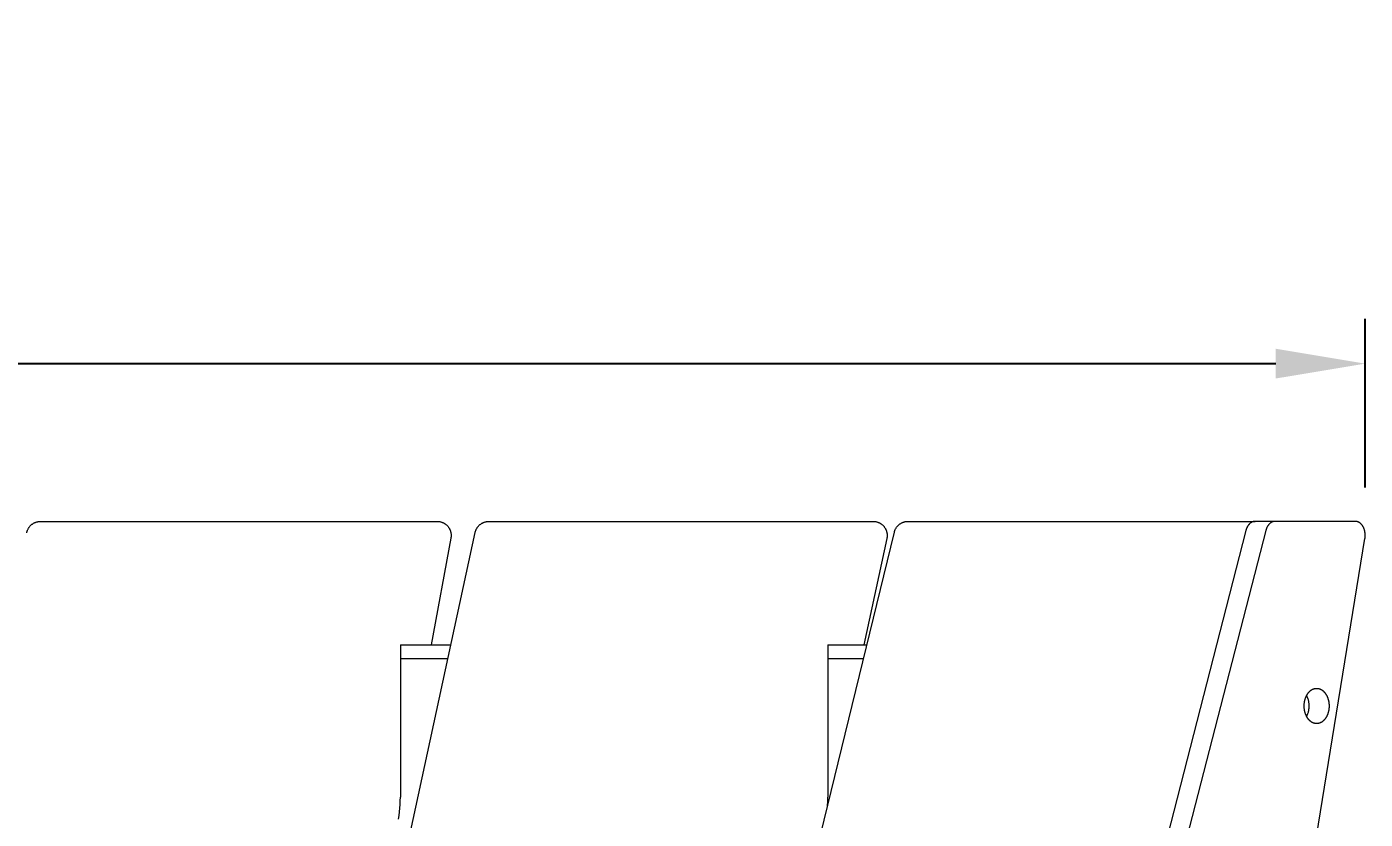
# Model space of a CAD drawing. Header units: inches. Extents: x -11 to 189, y -7 to 133.
# Drawn here: x 68.84 to 83.8, y 124.2 to 133.05 of the extents above; entities that cross this region are included whole.
import ezdxf

# ---------------------------------------------------------------- set-up
doc = ezdxf.new("R2010")
doc.units = ezdxf.units.IN
doc.layers.add('ZANO_R', color=7, linetype='Continuous', lineweight=0)
doc.layers.add('ZANO_W', color=1, linetype='Continuous', lineweight=0)
doc.styles.get("Standard").update_dxf_attribs({"font": 'arial.ttf'})
doc.dimstyles.new('amerykanie', dxfattribs={"dimtxt": 50, "dimasz": 50, "dimexe": 0.5, "dimexo": 0.5, "dimgap": 1, "dimtad": 1, "dimdec": 0, "dimzin": 0, "dimlunit": 5, "dimtxsty": 'Standard', "dimcen": 0.09, "dimclrd": 1, "dimclre": 1, "dimclrt": 1, "dimazin": 0, "dimtfac": 1, "dimtdec": 0, "dimtmove": 0, "dimatfit": 3, "dimfxl": 1, "dimtzin": 0, "dimarcsym": 1})

# ---------------------------------------------------------------- blocks, each defined once
blk = doc.blocks.new('*D387')
at = {"layer": 'ZANO_W', "color": 1, "lineweight": -2}
for p, q in [((-3.114, 127.898), (-3.114, 129.787)), ((83.802, 127.903), (83.802, 129.787)), ((-2.114, 129.287), (82.802, 129.287))]:
    blk.add_line(p, q, dxfattribs=at)
at = {"layer": 'ZANO_W', "color": 1}
for points in [[(-2.114, 129.454), (-2.114, 129.121), (-3.114, 129.287)], [(82.802, 129.121), (82.802, 129.454), (83.802, 129.287)]]:
    blk.add_solid(points, dxfattribs=at)
at = {"layer": 'ZANO_W', "color": 1, "insert": (40.344, 130.628), "char_height": 1.625, "attachment_point": 5}
blk.add_mtext('86 15/16', dxfattribs=at)

msp = doc.modelspace()

# ---------------------------------------------------------------- linework, layer by layer
at = {"layer": 'ZANO_R'}
for p, q in [((68.86021, 127.44258), (68.86289, 127.44733)), ((68.86289, 127.44733), (68.86574, 127.45199)), ((68.86574, 127.45199), (68.86874, 127.45654)), ((68.86874, 127.45654), (68.87191, 127.46099)), ((68.87191, 127.46099), (68.87522, 127.46533)), ((68.87522, 127.46533), (68.87868, 127.46955)), ((68.87868, 127.46955), (68.88229, 127.47365)), ((68.88229, 127.47365), (68.88603, 127.47762)), ((68.88603, 127.47762), (68.88991, 127.48146)), ((68.88991, 127.48146), (68.89392, 127.48516)), ((68.89392, 127.48516), (68.89806, 127.48872)), ((68.89806, 127.48872), (68.90232, 127.49213)), ((68.90232, 127.49213), (68.90669, 127.49539)), ((68.90669, 127.49539), (68.91118, 127.49851)), ((68.91118, 127.49851), (68.91577, 127.50146)), ((68.91577, 127.50146), (68.92045, 127.50425)), ((68.92045, 127.50425), (68.92524, 127.50688)), ((68.92524, 127.50688), (68.93011, 127.50934)), ((68.93011, 127.50934), (68.93506, 127.51163)), ((68.93506, 127.51163), (68.94009, 127.51375)), ((68.94009, 127.51375), (68.94519, 127.5157)), ((68.94519, 127.5157), (68.95036, 127.51746)), ((68.95036, 127.51746), (68.95558, 127.51904)), ((68.95558, 127.51904), (68.96085, 127.52045)), ((68.96085, 127.52045), (68.96617, 127.52167)), ((68.96617, 127.52167), (68.97153, 127.5227)), ((68.97153, 127.5227), (68.97693, 127.52355)), ((68.97693, 127.52355), (68.98234, 127.52421)), ((68.98234, 127.52421), (68.98778, 127.52468)), ((68.98778, 127.52468), (68.99323, 127.52497)), ((68.99323, 127.52497), (68.99869, 127.52506)), ((68.99869, 127.52506), (72.78493, 127.52506)), ((72.78493, 127.52506), (73.42914, 127.52506)), ((73.42914, 127.52506), (73.43455, 127.52497)), ((73.43455, 127.52497), (73.43997, 127.52469)), ((73.43997, 127.52469), (73.44537, 127.52422)), ((73.44537, 127.52422), (73.45075, 127.52357)), ((73.45075, 127.52357), (73.4561, 127.52273)), ((73.4561, 127.52273), (73.46142, 127.52171)), ((73.46142, 127.52171), (73.46671, 127.52051)), ((73.46671, 127.52051), (73.47195, 127.51913)), ((73.47195, 127.51913), (73.47714, 127.51757)), ((73.47714, 127.51757), (73.48227, 127.51583)), ((73.48227, 127.51583), (73.48734, 127.51391)), ((73.48734, 127.51391), (73.49234, 127.51182)), ((73.49234, 127.51182), (73.49727, 127.50956)), ((73.49727, 127.50956), (73.50211, 127.50713)), ((73.50211, 127.50713), (73.50687, 127.50454)), ((73.50687, 127.50454), (73.51154, 127.50178)), ((73.51154, 127.50178), (73.51611, 127.49887)), ((73.51611, 127.49887), (73.52057, 127.4958)), ((73.52057, 127.4958), (73.52493, 127.49257)), ((73.52493, 127.49257), (73.52917, 127.4892)), ((73.52917, 127.4892), (73.5333, 127.48569)), ((73.5333, 127.48569), (73.5373, 127.48204)), ((73.5373, 127.48204), (73.54118, 127.47825)), ((73.54118, 127.47825), (73.54492, 127.47432)), ((73.54492, 127.47432), (73.54852, 127.47028)), ((73.54852, 127.47028), (73.55199, 127.46611)), ((73.55199, 127.46611), (73.5553, 127.46182)), ((73.5553, 127.46182), (73.55847, 127.45743)), ((73.55847, 127.45743), (73.56149, 127.45292)), ((73.56149, 127.45292), (73.56434, 127.44832)), ((73.56434, 127.44832), (73.56704, 127.44362)), ((73.87321, 127.44671), (73.87604, 127.4514)), ((73.87604, 127.4514), (73.87904, 127.45599)), ((73.87904, 127.45599), (73.8822, 127.46047)), ((73.8822, 127.46047), (73.88551, 127.46484)), ((73.88551, 127.46484), (73.88897, 127.46909)), ((73.88897, 127.46909), (73.89258, 127.47322)), ((73.89258, 127.47322), (73.89632, 127.47722)), ((73.89632, 127.47722), (73.90021, 127.48109)), ((73.90021, 127.48109), (73.90422, 127.48482)), ((73.90422, 127.48482), (73.90837, 127.48841)), ((73.90837, 127.48841), (73.91263, 127.49185)), ((73.91263, 127.49185), (73.91702, 127.49514)), ((73.91702, 127.49514), (73.92151, 127.49828)), ((73.92151, 127.49828), (73.92612, 127.50126)), ((73.92612, 127.50126), (73.93082, 127.50407)), ((73.93082, 127.50407), (73.93562, 127.50672)), ((73.93562, 127.50672), (73.94051, 127.50921)), ((73.94051, 127.50921), (73.94548, 127.51152)), ((73.94548, 127.51152), (73.95053, 127.51365)), ((73.95053, 127.51365), (73.95564, 127.51561)), ((73.95564, 127.51561), (73.96083, 127.51739)), ((73.96083, 127.51739), (73.96607, 127.51899)), ((73.96607, 127.51899), (73.97137, 127.52041)), ((73.97137, 127.52041), (73.97671, 127.52164)), ((73.97671, 127.52164), (73.98209, 127.52268)), ((73.98209, 127.52268), (73.98751, 127.52354)), ((73.98751, 127.52354), (73.99295, 127.5242)), ((73.99295, 127.5242), (73.99841, 127.52468)), ((73.99841, 127.52468), (74.00389, 127.52496)), ((74.00389, 127.52496), (74.00937, 127.52506)), ((74.00937, 127.52506), (77.55471, 127.52506)), ((77.55471, 127.52506), (78.30204, 127.52506)), ((78.30204, 127.52506), (78.30745, 127.52497)), ((78.30745, 127.52497), (78.31284, 127.52469)), ((78.31284, 127.52469), (78.31822, 127.52423)), ((78.31822, 127.52423), (78.32359, 127.52358)), ((78.32359, 127.52358), (78.32892, 127.52275)), ((78.32892, 127.52275), (78.33423, 127.52174)), ((78.33423, 127.52174), (78.3395, 127.52054)), ((78.3395, 127.52054), (78.34472, 127.51917)), ((78.34472, 127.51917), (78.3499, 127.51761)), ((78.3499, 127.51761), (78.35502, 127.51588)), ((78.35502, 127.51588), (78.36007, 127.51398)), ((78.36007, 127.51398), (78.36506, 127.5119)), ((78.36506, 127.5119), (78.36997, 127.50966)), ((78.36997, 127.50966), (78.3748, 127.50724)), ((78.3748, 127.50724), (78.37955, 127.50467)), ((78.37955, 127.50467), (78.38421, 127.50193)), ((78.38421, 127.50193), (78.38877, 127.49903)), ((78.38877, 127.49903), (78.39323, 127.49598)), ((78.39323, 127.49598), (78.39758, 127.49277)), ((78.39758, 127.49277), (78.40181, 127.48942)), ((78.40181, 127.48942), (78.40593, 127.48593)), ((78.40593, 127.48593), (78.40993, 127.4823)), ((78.40993, 127.4823), (78.4138, 127.47853)), ((78.4138, 127.47853), (78.41754, 127.47463)), ((78.41754, 127.47463), (78.42115, 127.47061)), ((78.42115, 127.47061), (78.42461, 127.46646)), ((78.42461, 127.46646), (78.42793, 127.4622)), ((78.42793, 127.4622), (78.4311, 127.45782)), ((78.4311, 127.45782), (78.43412, 127.45334)), ((78.43412, 127.45334), (78.43699, 127.44876)), ((78.43699, 127.44876), (78.43969, 127.44409)), ((78.55569, 127.44481), (78.55841, 127.44945)), ((78.55841, 127.44945), (78.56128, 127.45399)), ((78.56128, 127.45399), (78.56431, 127.45844)), ((78.56431, 127.45844), (78.56748, 127.46277)), ((78.56748, 127.46277), (78.5708, 127.467)), ((78.5708, 127.467), (78.57427, 127.47111)), ((78.57427, 127.47111), (78.57787, 127.4751)), ((78.57787, 127.4751), (78.58161, 127.47896)), ((78.58161, 127.47896), (78.58547, 127.4827)), ((78.58547, 127.4827), (78.58947, 127.4863)), ((78.58947, 127.4863), (78.59358, 127.48976)), ((78.59358, 127.48976), (78.59781, 127.49308)), ((78.59781, 127.49308), (78.60214, 127.49626)), ((78.60214, 127.49626), (78.60659, 127.49928)), ((78.60659, 127.49928), (78.61113, 127.50215)), ((78.61113, 127.50215), (78.61577, 127.50486)), ((78.61577, 127.50486), (78.6205, 127.50742)), ((78.6205, 127.50742), (78.62532, 127.50981)), ((78.62532, 127.50981), (78.63021, 127.51203)), ((78.63021, 127.51203), (78.63518, 127.51409)), ((78.63518, 127.51409), (78.64021, 127.51597)), ((78.64021, 127.51597), (78.64531, 127.51769)), ((78.64531, 127.51769), (78.65046, 127.51922)), ((78.65046, 127.51922), (78.65566, 127.52059)), ((78.65566, 127.52059), (78.6609, 127.52177)), ((78.6609, 127.52177), (78.66618, 127.52277)), ((78.66618, 127.52277), (78.6715, 127.52359)), ((78.6715, 127.52359), (78.67683, 127.52423)), ((78.67683, 127.52423), (78.68219, 127.52469)), ((78.68219, 127.52469), (78.68756, 127.52497)), ((78.68756, 127.52497), (78.69293, 127.52506)), ((78.69293, 127.52506), (81.96293, 127.52506)), ((81.96293, 127.52506), (82.57268, 127.52506)), ((82.47677, 127.4476), (82.47472, 127.44246)), ((82.47898, 127.45267), (82.47677, 127.4476)), ((82.48133, 127.45765), (82.47898, 127.45267)), ((82.48384, 127.46253), (82.48133, 127.45765)), ((82.4865, 127.46731), (82.48384, 127.46253)), ((82.48929, 127.47196), (82.4865, 127.46731)), ((82.49075, 127.47423), (82.48929, 127.47196)), ((82.49223, 127.47647), (82.49075, 127.47423)), ((82.49375, 127.47867), (82.49223, 127.47647)), ((82.4953, 127.48083), (82.49375, 127.47867)), ((82.49689, 127.48296), (82.4953, 127.48083)), ((82.4985, 127.48504), (82.49689, 127.48296)), ((82.50015, 127.48708), (82.4985, 127.48504)), ((82.50183, 127.48907), (82.50015, 127.48708)), ((82.50353, 127.49102), (82.50183, 127.48907)), ((82.50526, 127.49292), (82.50353, 127.49102)), ((82.50702, 127.49478), (82.50526, 127.49292)), ((82.50881, 127.49658), (82.50702, 127.49478)), ((82.51062, 127.49833), (82.50881, 127.49658)), ((82.51245, 127.50004), (82.51062, 127.49833)), ((82.51431, 127.50169), (82.51245, 127.50004)), ((82.51618, 127.50329), (82.51431, 127.50169)), ((82.51808, 127.50483), (82.51618, 127.50329)), ((82.52, 127.50632), (82.51808, 127.50483)), ((82.52193, 127.50776), (82.52, 127.50632)), ((82.52389, 127.50914), (82.52193, 127.50776)), ((82.52585, 127.51046), (82.52389, 127.50914)), ((82.52784, 127.51173), (82.52585, 127.51046)), ((82.52983, 127.51294), (82.52784, 127.51173)), ((82.53184, 127.51409), (82.52983, 127.51294)), ((82.53386, 127.51518), (82.53184, 127.51409)), ((82.53589, 127.51622), (82.53386, 127.51518)), ((82.53792, 127.51719), (82.53589, 127.51622)), ((82.53997, 127.51811), (82.53792, 127.51719)), ((82.54202, 127.51897), (82.53997, 127.51811)), ((82.54407, 127.51977), (82.54202, 127.51897)), ((82.54613, 127.52052), (82.54407, 127.51977)), ((82.54819, 127.5212), (82.54613, 127.52052)), ((82.55025, 127.52183), (82.54819, 127.5212)), ((82.55231, 127.5224), (82.55025, 127.52183)), ((82.55437, 127.52292), (82.55231, 127.5224)), ((82.55643, 127.52337), (82.55437, 127.52292)), ((82.55848, 127.52378), (82.55643, 127.52337)), ((82.56053, 127.52412), (82.55848, 127.52378)), ((82.56258, 127.52441), (82.56053, 127.52412)), ((82.56461, 127.52465), (82.56258, 127.52441)), ((82.56664, 127.52483), (82.56461, 127.52465)), ((82.56866, 127.52496), (82.56664, 127.52483)), ((82.57068, 127.52503), (82.56866, 127.52496)), ((82.57268, 127.52506), (82.57068, 127.52503)), ((82.79539, 127.52506), (82.57268, 127.52506)), ((82.69948, 127.4476), (82.69743, 127.44246)), ((82.70169, 127.45267), (82.69948, 127.4476)), ((82.70404, 127.45765), (82.70169, 127.45267)), ((82.70655, 127.46253), (82.70404, 127.45765)), ((82.70921, 127.46731), (82.70655, 127.46253)), ((82.71201, 127.47196), (82.70921, 127.46731)), ((82.71346, 127.47423), (82.71201, 127.47196)), ((82.71494, 127.47647), (82.71346, 127.47423)), ((82.71646, 127.47867), (82.71494, 127.47647)), ((82.71801, 127.48083), (82.71646, 127.47867)), ((82.7196, 127.48296), (82.71801, 127.48083)), ((82.72121, 127.48504), (82.7196, 127.48296)), ((82.72286, 127.48708), (82.72121, 127.48504)), ((82.72454, 127.48907), (82.72286, 127.48708)), ((82.72624, 127.49102), (82.72454, 127.48907)), ((82.72797, 127.49292), (82.72624, 127.49102)), ((82.72973, 127.49478), (82.72797, 127.49292)), ((82.73152, 127.49658), (82.72973, 127.49478)), ((82.73333, 127.49833), (82.73152, 127.49658)), ((82.73516, 127.50004), (82.73333, 127.49833)), ((82.73702, 127.50169), (82.73516, 127.50004)), ((82.73889, 127.50329), (82.73702, 127.50169)), ((82.74079, 127.50483), (82.73889, 127.50329)), ((82.74271, 127.50632), (82.74079, 127.50483)), ((82.74465, 127.50776), (82.74271, 127.50632)), ((82.7466, 127.50914), (82.74465, 127.50776)), ((82.74857, 127.51046), (82.7466, 127.50914)), ((82.75055, 127.51173), (82.74857, 127.51046)), ((82.75254, 127.51294), (82.75055, 127.51173)), ((82.75455, 127.51409), (82.75254, 127.51294)), ((82.75657, 127.51518), (82.75455, 127.51409)), ((82.7586, 127.51622), (82.75657, 127.51518)), ((82.76063, 127.51719), (82.7586, 127.51622)), ((82.76268, 127.51811), (82.76063, 127.51719)), ((82.76473, 127.51897), (82.76268, 127.51811)), ((82.76678, 127.51977), (82.76473, 127.51897)), ((82.76884, 127.52052), (82.76678, 127.51977)), ((82.7709, 127.5212), (82.76884, 127.52052)), ((82.77296, 127.52183), (82.7709, 127.5212)), ((82.77502, 127.5224), (82.77296, 127.52183)), ((82.77708, 127.52292), (82.77502, 127.5224)), ((82.77914, 127.52337), (82.77708, 127.52292)), ((82.78119, 127.52378), (82.77914, 127.52337)), ((82.78324, 127.52412), (82.78119, 127.52378)), ((82.78529, 127.52441), (82.78324, 127.52412)), ((82.78732, 127.52465), (82.78529, 127.52441)), ((82.78935, 127.52483), (82.78732, 127.52465)), ((82.79137, 127.52496), (82.78935, 127.52483)), ((82.79339, 127.52503), (82.79137, 127.52496)), ((82.79539, 127.52506), (82.79339, 127.52503)), ((83.69107, 127.52506), (82.79539, 127.52506)), ((83.69259, 127.52505), (83.69107, 127.52506)), ((83.6941, 127.525), (83.69259, 127.52505)), ((83.69563, 127.52493), (83.6941, 127.525)), ((83.69715, 127.52483), (83.69563, 127.52493)), ((83.69868, 127.52469), (83.69715, 127.52483)), ((83.70021, 127.52453), (83.69868, 127.52469)), ((83.70174, 127.52434), (83.70021, 127.52453)), ((83.70328, 127.52411), (83.70174, 127.52434)), ((83.70481, 127.52386), (83.70328, 127.52411)), ((83.70635, 127.52357), (83.70481, 127.52386)), ((83.70789, 127.52325), (83.70635, 127.52357)), ((83.70943, 127.52291), (83.70789, 127.52325)), ((83.71096, 127.52253), (83.70943, 127.52291)), ((83.7125, 127.52212), (83.71096, 127.52253)), ((83.71403, 127.52168), (83.7125, 127.52212)), ((83.71557, 127.5212), (83.71403, 127.52168)), ((83.7171, 127.5207), (83.71557, 127.5212)), ((83.71862, 127.52016), (83.7171, 127.5207)), ((83.72015, 127.5196), (83.71862, 127.52016)), ((83.72167, 127.519), (83.72015, 127.5196)), ((83.72318, 127.51837), (83.72167, 127.519)), ((83.72469, 127.51771), (83.72318, 127.51837)), ((83.7262, 127.51702), (83.72469, 127.51771)), ((83.7277, 127.5163), (83.7262, 127.51702)), ((83.72919, 127.51555), (83.7277, 127.5163)), ((83.73068, 127.51476), (83.72919, 127.51555)), ((83.73216, 127.51395), (83.73068, 127.51476)), ((83.73363, 127.51311), (83.73216, 127.51395)), ((83.73509, 127.51223), (83.73363, 127.51311)), ((83.73655, 127.51133), (83.73509, 127.51223)), ((83.73943, 127.50943), (83.73655, 127.51133)), ((83.74228, 127.50742), (83.73943, 127.50943)), ((83.74508, 127.5053), (83.74228, 127.50742)), ((83.74784, 127.50306), (83.74508, 127.5053)), ((83.75054, 127.50072), (83.74784, 127.50306)), ((83.75319, 127.49828), (83.75054, 127.50072)), ((83.75579, 127.49573), (83.75319, 127.49828)), ((83.75833, 127.49309), (83.75579, 127.49573)), ((83.76081, 127.49035), (83.75833, 127.49309)), ((83.76323, 127.48753), (83.76081, 127.49035)), ((83.76558, 127.48462), (83.76323, 127.48753)), ((83.76786, 127.48163), (83.76558, 127.48462)), ((83.77007, 127.47857), (83.76786, 127.48163)), ((83.77221, 127.47543), (83.77007, 127.47857)), ((83.77428, 127.47223), (83.77221, 127.47543)), ((83.77628, 127.46897), (83.77428, 127.47223)), ((83.7782, 127.46565), (83.77628, 127.46897)), ((83.78005, 127.46226), (83.7782, 127.46565)), ((83.78185, 127.45878), (83.78005, 127.46226)), ((83.78359, 127.45521), (83.78185, 127.45878)), ((83.78527, 127.45156), (83.78359, 127.45521)), ((83.78689, 127.44782), (83.78527, 127.45156)), ((83.78844, 127.44401), (83.78689, 127.44782)), ((68.84388, 127.39646), (68.84497, 127.40181)), ((68.84497, 127.40181), (68.84625, 127.40711)), ((68.84625, 127.40711), (68.84771, 127.41237)), ((68.84771, 127.41237), (68.84935, 127.41758)), ((68.84935, 127.41758), (68.85118, 127.42272)), ((68.85118, 127.42272), (68.85318, 127.4278)), ((68.85318, 127.4278), (68.85535, 127.4328)), ((68.85535, 127.4328), (68.8577, 127.43773)), ((68.8577, 127.43773), (68.86021, 127.44258)), ((71.52172, 116.61712), (73.85545, 127.40089)), ((73.58395, 127.3387), (73.36166, 126.14711)), ((73.56704, 127.44362), (73.56958, 127.43883)), ((73.56958, 127.43883), (73.57195, 127.43395)), ((73.57195, 127.43395), (73.57414, 127.429)), ((73.57414, 127.429), (73.57617, 127.42397)), ((73.57617, 127.42397), (73.57803, 127.41888)), ((73.57803, 127.41888), (73.5797, 127.41373)), ((73.5797, 127.41373), (73.5812, 127.40852)), ((73.5812, 127.40852), (73.58252, 127.40326)), ((73.58252, 127.40326), (73.58366, 127.39796)), ((73.58366, 127.39796), (73.58461, 127.39263)), ((73.58485, 127.34404), (73.58395, 127.3387)), ((73.58461, 127.39263), (73.58538, 127.38726)), ((73.58556, 127.34942), (73.58485, 127.34404)), ((73.58538, 127.38726), (73.58597, 127.38187)), ((73.5861, 127.35481), (73.58556, 127.34942)), ((73.58597, 127.38187), (73.58636, 127.37647)), ((73.58644, 127.36022), (73.5861, 127.35481)), ((73.58636, 127.37647), (73.58658, 127.37105)), ((73.5866, 127.36564), (73.58644, 127.36022)), ((73.58658, 127.37105), (73.5866, 127.36564)), ((73.85545, 127.40089), (73.8567, 127.40623)), ((73.8567, 127.40623), (73.85814, 127.41152)), ((73.85814, 127.41152), (73.85976, 127.41675)), ((73.85976, 127.41675), (73.86156, 127.42193)), ((73.86156, 127.42193), (73.86354, 127.42704)), ((73.86354, 127.42704), (73.8657, 127.43208)), ((73.8657, 127.43208), (73.86803, 127.43704)), ((73.86803, 127.43704), (73.87054, 127.44192)), ((73.87054, 127.44192), (73.87321, 127.44671)), ((75.90686, 116.62116), (78.53995, 127.40493)), ((78.45596, 127.33427), (78.19905, 126.14711)), ((78.43969, 127.44409), (78.44223, 127.43932)), ((78.44223, 127.43932), (78.44461, 127.43447)), ((78.44461, 127.43447), (78.44682, 127.42954)), ((78.44682, 127.42954), (78.44886, 127.42454)), ((78.44886, 127.42454), (78.45073, 127.41947)), ((78.45073, 127.41947), (78.45242, 127.41434)), ((78.45242, 127.41434), (78.45394, 127.40915)), ((78.45394, 127.40915), (78.45527, 127.40392)), ((78.45527, 127.40392), (78.45643, 127.39864)), ((78.45701, 127.33957), (78.45596, 127.33427)), ((78.45643, 127.39864), (78.4574, 127.39333)), ((78.45788, 127.3449), (78.45701, 127.33957)), ((78.4574, 127.39333), (78.4582, 127.38798)), ((78.45857, 127.35026), (78.45788, 127.3449)), ((78.4582, 127.38798), (78.4588, 127.38262)), ((78.45907, 127.35564), (78.45857, 127.35026)), ((78.4588, 127.38262), (78.45923, 127.37723)), ((78.45939, 127.36103), (78.45907, 127.35564)), ((78.45923, 127.37723), (78.45947, 127.37183)), ((78.45952, 127.36643), (78.45939, 127.36103)), ((78.45947, 127.37183), (78.45952, 127.36643)), ((82.46804, 127.42144), (78.48223, 111.93451)), ((78.53995, 127.40493), (78.54131, 127.41013)), ((78.54131, 127.41013), (78.54285, 127.41528)), ((78.54285, 127.41528), (78.54457, 127.42038)), ((78.54457, 127.42038), (78.54646, 127.42541)), ((78.54646, 127.42541), (78.54852, 127.43038)), ((78.54852, 127.43038), (78.55074, 127.43527)), ((78.55074, 127.43527), (78.55314, 127.44008)), ((78.55314, 127.44008), (78.55569, 127.44481)), ((82.69075, 127.42144), (78.70494, 111.93451)), ((78.70494, 96.029), (83.79959, 127.33226)), ((82.46948, 127.42674), (82.46804, 127.42144)), ((82.47107, 127.43202), (82.46948, 127.42674)), ((82.47282, 127.43726), (82.47107, 127.43202)), ((82.47472, 127.44246), (82.47282, 127.43726)), ((82.69219, 127.42674), (82.69075, 127.42144)), ((82.69378, 127.43202), (82.69219, 127.42674)), ((82.69553, 127.43726), (82.69378, 127.43202)), ((82.69743, 127.44246), (82.69553, 127.43726)), ((83.78991, 127.44012), (83.78844, 127.44401)), ((83.79132, 127.43615), (83.78991, 127.44012)), ((83.79265, 127.43212), (83.79132, 127.43615)), ((83.7939, 127.42803), (83.79265, 127.43212)), ((83.79507, 127.42388), (83.7939, 127.42803)), ((83.79616, 127.41967), (83.79507, 127.42388)), ((83.79717, 127.41542), (83.79616, 127.41967)), ((83.79809, 127.41112), (83.79717, 127.41542)), ((83.79892, 127.40678), (83.79809, 127.41112)), ((83.79967, 127.40241), (83.79892, 127.40678)), ((83.79959, 127.33226), (83.80023, 127.33645)), ((83.80033, 127.39801), (83.79967, 127.40241)), ((83.80023, 127.33645), (83.80079, 127.34069)), ((83.8009, 127.39359), (83.80033, 127.39801)), ((83.80079, 127.34069), (83.80127, 127.34497)), ((83.80138, 127.38915), (83.8009, 127.39359)), ((83.80127, 127.34497), (83.80168, 127.34929)), ((83.80177, 127.3847), (83.80138, 127.38915)), ((83.80168, 127.34929), (83.80199, 127.35365)), ((83.80207, 127.38024), (83.80177, 127.3847)), ((83.80199, 127.35365), (83.80222, 127.35803)), ((83.80228, 127.37578), (83.80207, 127.38024)), ((83.80222, 127.35803), (83.80237, 127.36244)), ((83.8024, 127.37132), (83.80228, 127.37578)), ((83.80237, 127.36244), (83.80243, 127.36688)), ((83.80243, 127.36688), (83.8024, 127.37132)), ((73.019, 126.14711), (73.58412, 126.14711)), ((73.019, 126.14711), (73.019, 124.44418)), ((77.79601, 126.14711), (78.23282, 126.14711)), ((77.79601, 126.14711), (77.79601, 124.44418)), ((73.55004, 125.98963), (73.019, 125.98963)), ((78.19437, 125.98963), (77.79601, 125.98963)), ((83.21765, 125.65044), (83.2209, 125.65182)), ((83.2209, 125.65182), (83.22415, 125.65307)), ((83.22415, 125.65307), (83.22739, 125.65421)), ((83.22739, 125.65421), (83.23064, 125.65523)), ((83.23064, 125.65523), (83.23387, 125.65613)), ((83.23387, 125.65613), (83.2371, 125.65692)), ((83.2371, 125.65692), (83.24031, 125.65759)), ((83.24031, 125.65759), (83.24351, 125.65816)), ((83.24351, 125.65816), (83.24669, 125.65862)), ((83.24669, 125.65862), (83.24985, 125.65897)), ((83.24985, 125.65897), (83.25299, 125.65922)), ((83.25299, 125.65922), (83.25611, 125.65937)), ((83.25611, 125.65937), (83.2592, 125.65941)), ((83.2592, 125.65941), (83.26229, 125.65937)), ((83.26229, 125.65937), (83.2654, 125.65922)), ((83.2654, 125.65922), (83.26854, 125.65897)), ((83.26854, 125.65897), (83.27171, 125.65862)), ((83.27171, 125.65862), (83.27489, 125.65816)), ((83.27489, 125.65816), (83.27809, 125.65759)), ((83.27809, 125.65759), (83.2813, 125.65692)), ((83.2813, 125.65692), (83.28453, 125.65613)), ((83.28453, 125.65613), (83.28776, 125.65523)), ((83.28776, 125.65523), (83.29101, 125.65421)), ((83.29101, 125.65421), (83.29425, 125.65307)), ((83.29425, 125.65307), (83.2975, 125.65182)), ((83.2975, 125.65182), (83.30075, 125.65044)), ((83.12233, 125.49838), (83.12369, 125.50755)), ((83.12369, 125.50755), (83.12449, 125.51214)), ((83.12449, 125.51214), (83.12538, 125.51673)), ((83.12538, 125.51673), (83.12635, 125.52132)), ((83.12635, 125.52132), (83.12741, 125.5259)), ((83.12741, 125.5259), (83.12855, 125.53047)), ((83.12855, 125.53047), (83.12978, 125.53502)), ((83.12978, 125.53502), (83.13109, 125.53956)), ((83.13109, 125.53956), (83.13249, 125.54406)), ((83.13249, 125.54406), (83.13398, 125.54854)), ((83.13398, 125.54854), (83.13556, 125.55298)), ((83.13556, 125.55298), (83.13721, 125.55738)), ((83.13721, 125.55738), (83.13896, 125.56173)), ((83.13896, 125.56173), (83.14078, 125.56603)), ((83.14078, 125.56603), (83.14269, 125.57028)), ((83.14269, 125.57028), (83.14469, 125.57447)), ((83.14469, 125.57447), (83.14676, 125.5786)), ((83.14676, 125.5786), (83.14891, 125.58265)), ((83.15169, 125.57281), (83.14784, 125.58067)), ((83.14891, 125.58265), (83.15114, 125.58664)), ((83.15114, 125.58664), (83.15344, 125.59054)), ((83.15525, 125.56482), (83.15169, 125.57281)), ((83.15344, 125.59054), (83.15581, 125.59437)), ((83.15855, 125.55671), (83.15525, 125.56482)), ((83.15581, 125.59437), (83.15826, 125.59811)), ((83.15826, 125.59811), (83.16077, 125.60176)), ((83.16156, 125.5485), (83.15855, 125.55671)), ((83.16077, 125.60176), (83.16335, 125.60531)), ((83.16429, 125.54018), (83.16156, 125.5485)), ((83.16335, 125.60531), (83.166, 125.60877)), ((83.16673, 125.53178), (83.16429, 125.54018)), ((83.166, 125.60877), (83.1687, 125.61213)), ((83.16889, 125.5233), (83.16673, 125.53178)), ((83.1687, 125.61213), (83.17147, 125.61539)), ((83.17075, 125.51475), (83.16889, 125.5233)), ((83.17232, 125.50614), (83.17075, 125.51475)), ((83.17147, 125.61539), (83.17428, 125.61854)), ((83.17359, 125.49748), (83.17232, 125.50614)), ((83.17428, 125.61854), (83.17715, 125.62158)), ((83.17715, 125.62158), (83.18007, 125.62451)), ((83.18007, 125.62451), (83.18303, 125.62733)), ((83.18303, 125.62733), (83.18604, 125.63003)), ((83.18604, 125.63003), (83.18908, 125.63261)), ((83.18908, 125.63261), (83.19216, 125.63508)), ((83.19216, 125.63508), (83.19527, 125.63742)), ((83.19527, 125.63742), (83.19841, 125.63965)), ((83.19841, 125.63965), (83.20157, 125.64175)), ((83.20157, 125.64175), (83.20476, 125.64373)), ((83.20476, 125.64373), (83.20796, 125.64559)), ((83.20796, 125.64559), (83.21118, 125.64733)), ((83.21118, 125.64733), (83.21441, 125.64895)), ((83.21441, 125.64895), (83.21765, 125.65044)), ((83.30075, 125.65044), (83.30399, 125.64895)), ((83.30399, 125.64895), (83.30722, 125.64733)), ((83.30722, 125.64733), (83.31044, 125.64559)), ((83.31044, 125.64559), (83.31364, 125.64373)), ((83.31364, 125.64373), (83.31683, 125.64175)), ((83.31683, 125.64175), (83.31999, 125.63965)), ((83.31999, 125.63965), (83.32313, 125.63742)), ((83.32313, 125.63742), (83.32624, 125.63508)), ((83.32624, 125.63508), (83.32932, 125.63261)), ((83.32932, 125.63261), (83.33236, 125.63003)), ((83.33236, 125.63003), (83.33537, 125.62733)), ((83.33537, 125.62733), (83.33833, 125.62451)), ((83.33833, 125.62451), (83.34125, 125.62158)), ((83.34125, 125.62158), (83.34412, 125.61854)), ((83.34412, 125.61854), (83.34693, 125.61539)), ((83.34693, 125.61539), (83.3497, 125.61213)), ((83.3497, 125.61213), (83.3524, 125.60877)), ((83.3524, 125.60877), (83.35504, 125.60531)), ((83.35504, 125.60531), (83.35762, 125.60176)), ((83.35762, 125.60176), (83.36014, 125.59811)), ((83.36014, 125.59811), (83.36259, 125.59437)), ((83.36259, 125.59437), (83.36496, 125.59054)), ((83.36496, 125.59054), (83.36726, 125.58664)), ((83.36726, 125.58664), (83.36949, 125.58265)), ((83.36949, 125.58265), (83.37164, 125.5786)), ((83.37164, 125.5786), (83.37371, 125.57447)), ((83.37371, 125.57447), (83.3757, 125.57028)), ((83.3757, 125.57028), (83.37761, 125.56603)), ((83.37761, 125.56603), (83.37944, 125.56173)), ((83.37944, 125.56173), (83.38118, 125.55738)), ((83.38118, 125.55738), (83.38284, 125.55298)), ((83.38284, 125.55298), (83.38442, 125.54854)), ((83.38442, 125.54854), (83.3859, 125.54406)), ((83.3859, 125.54406), (83.38731, 125.53956)), ((83.38731, 125.53956), (83.38862, 125.53502)), ((83.38862, 125.53502), (83.38985, 125.53047)), ((83.38985, 125.53047), (83.39099, 125.5259)), ((83.39099, 125.5259), (83.39205, 125.52132)), ((83.39205, 125.52132), (83.39302, 125.51673)), ((83.39302, 125.51673), (83.39391, 125.51214)), ((83.39391, 125.51214), (83.39471, 125.50755)), ((83.39471, 125.50755), (83.39607, 125.49838)), ((83.12001, 125.46256), (83.12014, 125.47134)), ((83.12014, 125.45379), (83.12001, 125.46256)), ((83.12014, 125.47134), (83.12057, 125.48025)), ((83.12057, 125.44488), (83.12014, 125.45379)), ((83.12057, 125.48025), (83.12129, 125.48928)), ((83.12129, 125.43585), (83.12057, 125.44488)), ((83.12129, 125.48928), (83.12233, 125.49838)), ((83.12233, 125.42674), (83.12129, 125.43585)), ((83.12369, 125.41758), (83.12233, 125.42674)), ((83.12449, 125.41299), (83.12369, 125.41758)), ((83.12538, 125.4084), (83.12449, 125.41299)), ((83.12635, 125.40381), (83.12538, 125.4084)), ((83.12741, 125.39923), (83.12635, 125.40381)), ((83.12855, 125.39466), (83.12741, 125.39923)), ((83.12978, 125.3901), (83.12855, 125.39466)), ((83.13109, 125.38557), (83.12978, 125.3901)), ((83.13249, 125.38107), (83.13109, 125.38557)), ((83.13398, 125.37659), (83.13249, 125.38107)), ((83.13556, 125.37215), (83.13398, 125.37659)), ((83.13721, 125.36775), (83.13556, 125.37215)), ((83.13896, 125.3634), (83.13721, 125.36775)), ((83.14078, 125.35909), (83.13896, 125.3634)), ((83.14269, 125.35485), (83.14078, 125.35909)), ((83.14469, 125.35066), (83.14269, 125.35485)), ((83.15169, 125.35232), (83.15525, 125.36031)), ((83.15525, 125.36031), (83.15855, 125.36841)), ((83.15855, 125.36841), (83.16156, 125.37663)), ((83.16156, 125.37663), (83.16429, 125.38494)), ((83.16429, 125.38494), (83.16673, 125.39335)), ((83.16673, 125.39335), (83.16889, 125.40183)), ((83.16889, 125.40183), (83.17075, 125.41038)), ((83.17075, 125.41038), (83.17232, 125.41899)), ((83.17232, 125.41899), (83.17359, 125.42765)), ((83.17456, 125.48878), (83.17359, 125.49748)), ((83.17359, 125.42765), (83.17456, 125.43635)), ((83.17523, 125.48006), (83.17456, 125.48878)), ((83.17456, 125.43635), (83.17523, 125.44507)), ((83.17561, 125.47131), (83.17523, 125.48006)), ((83.17523, 125.44507), (83.17561, 125.45381)), ((83.17568, 125.46256), (83.17561, 125.47131)), ((83.17561, 125.45381), (83.17568, 125.46256)), ((83.3757, 125.35485), (83.37371, 125.35066)), ((83.37761, 125.35909), (83.3757, 125.35485)), ((83.37944, 125.3634), (83.37761, 125.35909)), ((83.38118, 125.36775), (83.37944, 125.3634)), ((83.38284, 125.37215), (83.38118, 125.36775)), ((83.38442, 125.37659), (83.38284, 125.37215)), ((83.3859, 125.38107), (83.38442, 125.37659)), ((83.38731, 125.38557), (83.3859, 125.38107)), ((83.38862, 125.3901), (83.38731, 125.38557)), ((83.38985, 125.39466), (83.38862, 125.3901)), ((83.39099, 125.39923), (83.38985, 125.39466)), ((83.39205, 125.40381), (83.39099, 125.39923)), ((83.39302, 125.4084), (83.39205, 125.40381)), ((83.39391, 125.41299), (83.39302, 125.4084)), ((83.39471, 125.41758), (83.39391, 125.41299)), ((83.39607, 125.42674), (83.39471, 125.41758)), ((83.39607, 125.49838), (83.39711, 125.48928)), ((83.39711, 125.43585), (83.39607, 125.42674)), ((83.39711, 125.48928), (83.39783, 125.48025)), ((83.39783, 125.44488), (83.39711, 125.43585)), ((83.39783, 125.48025), (83.39826, 125.47134)), ((83.39826, 125.45379), (83.39783, 125.44488)), ((83.39826, 125.47134), (83.39839, 125.46256)), ((83.39839, 125.46256), (83.39826, 125.45379)), ((83.14676, 125.34653), (83.14469, 125.35066)), ((83.14891, 125.34247), (83.14676, 125.34653)), ((83.14784, 125.34445), (83.15169, 125.35232)), ((83.15114, 125.33849), (83.14891, 125.34247)), ((83.15344, 125.33458), (83.15114, 125.33849)), ((83.15581, 125.33076), (83.15344, 125.33458)), ((83.15826, 125.32702), (83.15581, 125.33076)), ((83.16077, 125.32337), (83.15826, 125.32702)), ((83.16335, 125.31981), (83.16077, 125.32337)), ((83.166, 125.31635), (83.16335, 125.31981)), ((83.1687, 125.31299), (83.166, 125.31635)), ((83.17147, 125.30974), (83.1687, 125.31299)), ((83.17428, 125.30659), (83.17147, 125.30974)), ((83.17715, 125.30355), (83.17428, 125.30659)), ((83.18007, 125.30062), (83.17715, 125.30355)), ((83.18303, 125.2978), (83.18007, 125.30062)), ((83.18604, 125.2951), (83.18303, 125.2978)), ((83.18908, 125.29252), (83.18604, 125.2951)), ((83.19216, 125.29005), (83.18908, 125.29252)), ((83.19527, 125.28771), (83.19216, 125.29005)), ((83.19841, 125.28548), (83.19527, 125.28771)), ((83.20157, 125.28338), (83.19841, 125.28548)), ((83.20476, 125.28139), (83.20157, 125.28338)), ((83.20796, 125.27954), (83.20476, 125.28139)), ((83.21118, 125.2778), (83.20796, 125.27954)), ((83.21441, 125.27618), (83.21118, 125.2778)), ((83.21765, 125.27469), (83.21441, 125.27618)), ((83.2209, 125.27331), (83.21765, 125.27469)), ((83.22415, 125.27206), (83.2209, 125.27331)), ((83.22739, 125.27092), (83.22415, 125.27206)), ((83.23064, 125.2699), (83.22739, 125.27092)), ((83.23387, 125.269), (83.23064, 125.2699)), ((83.2371, 125.26821), (83.23387, 125.269)), ((83.24031, 125.26753), (83.2371, 125.26821)), ((83.24351, 125.26697), (83.24031, 125.26753)), ((83.24669, 125.26651), (83.24351, 125.26697)), ((83.24985, 125.26616), (83.24669, 125.26651)), ((83.25299, 125.26591), (83.24985, 125.26616)), ((83.25611, 125.26576), (83.25299, 125.26591)), ((83.2592, 125.26571), (83.25611, 125.26576)), ((83.26229, 125.26576), (83.2592, 125.26571)), ((83.2654, 125.26591), (83.26229, 125.26576)), ((83.26854, 125.26616), (83.2654, 125.26591)), ((83.27171, 125.26651), (83.26854, 125.26616)), ((83.27489, 125.26697), (83.27171, 125.26651)), ((83.27809, 125.26753), (83.27489, 125.26697)), ((83.2813, 125.26821), (83.27809, 125.26753)), ((83.28453, 125.269), (83.2813, 125.26821)), ((83.28776, 125.2699), (83.28453, 125.269)), ((83.29101, 125.27092), (83.28776, 125.2699)), ((83.29425, 125.27206), (83.29101, 125.27092)), ((83.2975, 125.27331), (83.29425, 125.27206)), ((83.30075, 125.27469), (83.2975, 125.27331)), ((83.30399, 125.27618), (83.30075, 125.27469)), ((83.30722, 125.2778), (83.30399, 125.27618)), ((83.31044, 125.27954), (83.30722, 125.2778)), ((83.31364, 125.28139), (83.31044, 125.27954)), ((83.31683, 125.28338), (83.31364, 125.28139)), ((83.31999, 125.28548), (83.31683, 125.28338)), ((83.32313, 125.28771), (83.31999, 125.28548)), ((83.32624, 125.29005), (83.32313, 125.28771)), ((83.32932, 125.29252), (83.32624, 125.29005)), ((83.33236, 125.2951), (83.32932, 125.29252)), ((83.33537, 125.2978), (83.33236, 125.2951)), ((83.33833, 125.30062), (83.33537, 125.2978)), ((83.34125, 125.30355), (83.33833, 125.30062)), ((83.34412, 125.30659), (83.34125, 125.30355)), ((83.34693, 125.30974), (83.34412, 125.30659)), ((83.3497, 125.31299), (83.34693, 125.30974)), ((83.3524, 125.31635), (83.3497, 125.31299)), ((83.35504, 125.31981), (83.3524, 125.31635)), ((83.35762, 125.32337), (83.35504, 125.31981)), ((83.36014, 125.32702), (83.35762, 125.32337)), ((83.36259, 125.33076), (83.36014, 125.32702)), ((83.36496, 125.33458), (83.36259, 125.33076)), ((83.36726, 125.33849), (83.36496, 125.33458)), ((83.36949, 125.34247), (83.36726, 125.33849)), ((83.37164, 125.34653), (83.36949, 125.34247)), ((83.37371, 125.35066), (83.37164, 125.34653)), ((73.00988, 124.27912), (73.01401, 124.32027)), ((73.01401, 124.32027), (73.01691, 124.36152)), ((73.01691, 124.36152), (73.01858, 124.40283)), ((73.01858, 124.40283), (73.019, 124.44418)), ((77.79311, 124.34627), (77.79529, 124.39521)), ((77.79529, 124.39521), (77.79601, 124.44418)), ((72.99792, 124.1973), (73.00451, 124.23812)), ((73.00451, 124.23812), (73.00988, 124.27912))]:
    msp.add_line(p, q, dxfattribs=at)

# ---------------------------------------------------------------- dimensions: what is measured, and where the dimension line sits
at = {"layer": 'ZANO_W'}
dim = msp.add_linear_dim(base=(83.80168, 129.28729), p1=(-3.11431, 127.39801), p2=(83.80168, 127.40256), dimstyle='amerykanie', override={"dimtxt": 1.625, "dimasz": 1, "dimgap": 0.5, "dimdec": 4, "dimaunit": 1, "dimadec": 1, "dimtdec": 4, "dimtmove": 1, "dimfrac": 2}, dxfattribs=at)
dim.commit()
dim.dimension.update_dxf_attribs({"geometry": '*D387', "text_midpoint": (40.34369, 130.6275)})

doc.saveas('drawing.dxf')
